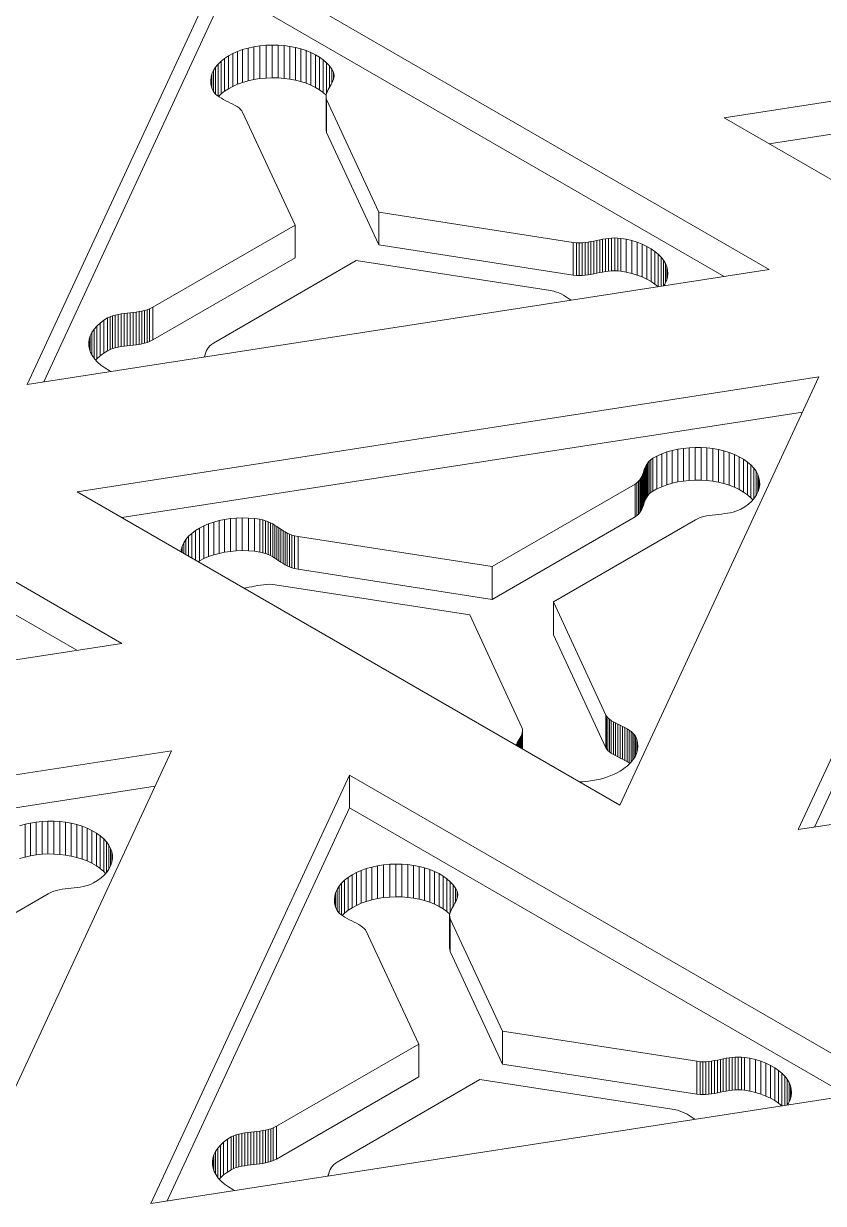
# Model space of a CAD drawing. Header units: inches. Extents: x 2.5 to 18.9, y 2.6 to 12.3.
# Drawn here: x 11.999 to 13.245, y 4.581 to 6.418 of the extents above; entities that cross this region are included whole.
import ezdxf

# ---------------------------------------------------------------- set-up
doc = ezdxf.new("R2010")
doc.units = ezdxf.units.IN
doc.header["$MEASUREMENT"] = 0

# ---------------------------------------------------------------- blocks, each defined once
blk = doc.blocks.new('A$C39963D99')
at = {"color": 0, "linetype": 'Continuous', "lineweight": 0, "extrusion": (3.33067e-16, 0.816497, 0.57735)}
for p, q in [((15.1403, -4.745), (15.4497, -4.0781)), ((15.4497, -4.0781), (16.2954, -4.5663)), ((15.4497, -4.1291), (15.1658, -4.741)), ((16.2257, -4.5771), (15.4497, -4.1291)), ((16.2258, -4.3302), (17.3809, -4.1515)), ((17.3554, -4.2064), (16.2955, -4.3704)), ((15.4676, -4.2267), (15.4755, -4.2238)), ((15.4755, -4.2238), (15.4841, -4.2214)), ((15.4755, -4.2749), (15.4755, -4.2238)), ((15.4841, -4.2214), (15.4931, -4.2194)), ((15.4841, -4.2724), (15.4841, -4.2214)), ((15.4931, -4.2194), (15.5026, -4.2179)), ((15.4931, -4.2705), (15.4931, -4.2194)), ((15.5026, -4.2179), (15.5122, -4.217)), ((15.5026, -4.269), (15.5026, -4.2179)), ((15.5122, -4.217), (15.5217, -4.2167)), ((15.5122, -4.2681), (15.5122, -4.217)), ((15.5217, -4.2677), (15.5217, -4.2167)), ((15.5217, -4.2167), (15.5311, -4.2169)), ((15.5311, -4.2679), (15.5311, -4.2169)), ((15.5311, -4.2169), (15.5403, -4.2176)), ((15.5403, -4.2686), (15.5403, -4.2176)), ((15.5403, -4.2176), (15.5493, -4.2188)), ((15.5493, -4.2698), (15.5493, -4.2188)), ((15.5493, -4.2188), (15.5581, -4.2205)), ((15.5581, -4.2715), (15.5581, -4.2205)), ((15.5581, -4.2205), (15.5664, -4.2226)), ((15.5664, -4.2737), (15.5664, -4.2226)), ((15.5664, -4.2226), (15.5744, -4.2252)), ((15.4373, -4.2465), (15.442, -4.2419)), ((15.442, -4.2419), (15.4474, -4.2376)), ((15.442, -4.2929), (15.442, -4.2419)), ((15.4474, -4.2376), (15.4534, -4.2336)), ((15.4474, -4.2887), (15.4474, -4.2376)), ((15.4534, -4.2336), (15.4602, -4.23)), ((15.4534, -4.2847), (15.4534, -4.2336)), ((15.4602, -4.23), (15.4676, -4.2267)), ((15.4602, -4.281), (15.4602, -4.23)), ((15.4676, -4.2777), (15.4676, -4.2267)), ((15.5744, -4.2763), (15.5744, -4.2252)), ((15.5744, -4.2252), (15.582, -4.2283)), ((15.582, -4.2793), (15.582, -4.2283)), ((15.582, -4.2283), (15.589, -4.2317)), ((15.589, -4.2827), (15.589, -4.2317)), ((15.589, -4.2317), (15.5954, -4.2355)), ((15.5954, -4.2865), (15.5954, -4.2355)), ((15.5954, -4.2355), (15.6013, -4.2397)), ((15.6013, -4.2907), (15.6013, -4.2397)), ((15.6013, -4.2397), (15.6064, -4.2442)), ((15.4265, -4.2667), (15.4279, -4.2614)), ((15.4279, -4.2614), (15.4302, -4.2562)), ((15.4279, -4.2839), (15.4279, -4.2614)), ((15.4302, -4.2562), (15.4334, -4.2512)), ((15.4302, -4.2889), (15.4302, -4.2562)), ((15.4334, -4.2512), (15.4373, -4.2465)), ((15.4334, -4.2928), (15.4334, -4.2512)), ((15.4373, -4.2961), (15.4373, -4.2465)), ((15.6064, -4.2915), (15.6064, -4.2442)), ((15.6064, -4.2442), (15.6109, -4.249)), ((15.6109, -4.2824), (15.6109, -4.249)), ((15.6109, -4.249), (15.6145, -4.2542)), ((15.6145, -4.276), (15.6145, -4.2542)), ((15.6145, -4.2542), (15.617, -4.2589)), ((15.617, -4.2704), (15.617, -4.2589)), ((15.617, -4.2589), (15.6178, -4.2617)), ((15.4259, -4.2721), (15.4265, -4.2667)), ((15.4263, -4.2776), (15.4259, -4.2721)), ((15.4276, -4.2831), (15.4263, -4.2776)), ((15.4265, -4.2784), (15.4265, -4.2667)), ((15.4676, -4.2777), (15.4602, -4.281)), ((15.4755, -4.2749), (15.4676, -4.2777)), ((15.4841, -4.2724), (15.4755, -4.2749)), ((15.4931, -4.2705), (15.4841, -4.2724)), ((15.5026, -4.269), (15.4931, -4.2705)), ((15.5122, -4.2681), (15.5026, -4.269)), ((15.5217, -4.2677), (15.5122, -4.2681)), ((15.5311, -4.2679), (15.5217, -4.2677)), ((15.5403, -4.2686), (15.5311, -4.2679)), ((15.5493, -4.2698), (15.5403, -4.2686)), ((15.5581, -4.2715), (15.5493, -4.2698)), ((15.5664, -4.2737), (15.5581, -4.2715)), ((15.5744, -4.2763), (15.5664, -4.2737)), ((15.582, -4.2793), (15.5744, -4.2763)), ((15.589, -4.2827), (15.582, -4.2793)), ((15.6135, -4.2779), (15.612, -4.2805)), ((15.6149, -4.2752), (15.6135, -4.2779)), ((15.6161, -4.2726), (15.6149, -4.2752)), ((15.6171, -4.2699), (15.6161, -4.2726)), ((15.6178, -4.2672), (15.6171, -4.2699)), ((15.6178, -4.2672), (15.6178, -4.2617)), ((15.6178, -4.2617), (15.618, -4.2645)), ((15.618, -4.2645), (15.6178, -4.2672)), ((15.4296, -4.2879), (15.4276, -4.2831)), ((15.4313, -4.2906), (15.4296, -4.2879)), ((15.4336, -4.2931), (15.4313, -4.2906)), ((15.4362, -4.2953), (15.4336, -4.2931)), ((15.4392, -4.2975), (15.4362, -4.2953)), ((15.442, -4.2929), (15.4381, -4.2967)), ((15.4425, -4.2995), (15.4392, -4.2975)), ((15.4474, -4.2887), (15.442, -4.2929)), ((15.4534, -4.2847), (15.4474, -4.2887)), ((15.4602, -4.281), (15.4534, -4.2847)), ((15.5954, -4.2865), (15.589, -4.2827)), ((15.6013, -4.2907), (15.5954, -4.2865)), ((15.6057, -4.2946), (15.6013, -4.2907)), ((15.6059, -4.2936), (15.6055, -4.2962)), ((15.6055, -4.3472), (15.6055, -4.2962)), ((15.6055, -4.2962), (15.6056, -4.2988)), ((15.6066, -4.291), (15.6059, -4.2936)), ((15.6077, -4.2884), (15.6066, -4.291)), ((15.609, -4.2858), (15.6077, -4.2884)), ((15.6104, -4.2831), (15.609, -4.2858)), ((15.612, -4.2805), (15.6104, -4.2831)), ((15.446, -4.3014), (15.4425, -4.2995)), ((15.4496, -4.3033), (15.446, -4.3014)), ((15.4533, -4.3051), (15.4496, -4.3033)), ((15.4569, -4.307), (15.4533, -4.3051)), ((15.4605, -4.3088), (15.4569, -4.307)), ((15.4639, -4.3107), (15.4605, -4.3088)), ((15.4671, -4.3126), (15.4639, -4.3107)), ((15.47, -4.3147), (15.4671, -4.3126)), ((15.4724, -4.3169), (15.47, -4.3147)), ((15.6056, -4.3499), (15.6056, -4.2988)), ((15.6056, -4.2988), (15.6063, -4.3017)), ((15.6063, -4.3527), (15.6063, -4.3017)), ((15.6063, -4.3017), (15.6877, -4.477)), ((15.4745, -4.3192), (15.4724, -4.3169)), ((15.4755, -4.321), (15.4745, -4.3192)), ((15.5572, -4.4971), (15.4755, -4.321)), ((17.0714, -4.8184), (16.2258, -4.3302)), ((15.6056, -4.3499), (15.6055, -4.3472)), ((15.6063, -4.3527), (15.6056, -4.3499)), ((15.6877, -4.528), (15.6063, -4.3527)), ((15.6877, -4.528), (15.6877, -4.477)), ((15.6877, -4.477), (15.9904, -4.5239)), ((15.3359, -4.6249), (15.5572, -4.4971)), ((15.5572, -4.5481), (15.5572, -4.4971)), ((16.0363, -4.5191), (16.0409, -4.5184)), ((16.0409, -4.5184), (16.0456, -4.5177)), ((16.0409, -4.5694), (16.0409, -4.5184)), ((16.0456, -4.5177), (16.0503, -4.5173)), ((16.0456, -4.5688), (16.0456, -4.5177)), ((16.0503, -4.5173), (16.0551, -4.5171)), ((16.0503, -4.5683), (16.0503, -4.5173)), ((16.0551, -4.5681), (16.0551, -4.5171)), ((16.0551, -4.5171), (16.0599, -4.5172)), ((16.0599, -4.5683), (16.0599, -4.5172)), ((16.0599, -4.5172), (16.0647, -4.5177)), ((16.0647, -4.5687), (16.0647, -4.5177)), ((16.0647, -4.5177), (16.0729, -4.5191)), ((15.9904, -4.5749), (15.6877, -4.528)), ((15.9904, -4.5749), (15.9904, -4.5239)), ((15.9904, -4.5239), (15.9954, -4.5244)), ((15.9954, -4.5755), (15.9954, -4.5244)), ((15.9954, -4.5244), (15.9999, -4.5246)), ((15.9999, -4.5246), (16.0045, -4.5244)), ((15.9999, -4.5756), (15.9999, -4.5246)), ((16.0045, -4.5244), (16.009, -4.524)), ((16.0045, -4.5755), (16.0045, -4.5244)), ((16.009, -4.524), (16.0135, -4.5234)), ((16.009, -4.5751), (16.009, -4.524)), ((16.0135, -4.5234), (16.018, -4.5227)), ((16.0135, -4.5745), (16.0135, -4.5234)), ((16.018, -4.5227), (16.0226, -4.5218)), ((16.018, -4.5737), (16.018, -4.5227)), ((16.0226, -4.5218), (16.0271, -4.5209)), ((16.0226, -4.5729), (16.0226, -4.5218)), ((16.0271, -4.5209), (16.0317, -4.52)), ((16.0271, -4.5719), (16.0271, -4.5209)), ((16.0317, -4.52), (16.0363, -4.5191)), ((16.0317, -4.571), (16.0317, -4.52)), ((16.0363, -4.5702), (16.0363, -4.5191)), ((16.0729, -4.5702), (16.0729, -4.5191)), ((16.0729, -4.5191), (16.0819, -4.5212)), ((16.0819, -4.5723), (16.0819, -4.5212)), ((16.0819, -4.5212), (16.0903, -4.5238)), ((16.0903, -4.5748), (16.0903, -4.5238)), ((16.0903, -4.5238), (16.0981, -4.5268)), ((16.0981, -4.5778), (16.0981, -4.5268)), ((16.0981, -4.5268), (16.1053, -4.5301)), ((16.1053, -4.5812), (16.1053, -4.5301)), ((16.1053, -4.5301), (16.1119, -4.5339)), ((16.1119, -4.5849), (16.1119, -4.5339)), ((16.1119, -4.5339), (16.1178, -4.5379)), ((15.5572, -4.5481), (15.3359, -4.6759)), ((15.6526, -4.5523), (15.4302, -4.6807)), ((15.955, -4.5991), (15.6526, -4.5523)), ((16.1178, -4.589), (16.1178, -4.5379)), ((16.1178, -4.5379), (16.123, -4.5423)), ((16.123, -4.5929), (16.123, -4.5423)), ((16.123, -4.5423), (16.1275, -4.5469)), ((16.1275, -4.5923), (16.1275, -4.5469)), ((16.1275, -4.5469), (16.1313, -4.5517)), ((16.1313, -4.5917), (16.1313, -4.5517)), ((16.1313, -4.5517), (16.1342, -4.5568)), ((16.2954, -4.5663), (15.1403, -4.745)), ((16.018, -4.5737), (16.0135, -4.5745)), ((16.0226, -4.5729), (16.018, -4.5737)), ((16.0271, -4.5719), (16.0226, -4.5729)), ((16.0317, -4.571), (16.0271, -4.5719)), ((16.0363, -4.5702), (16.0317, -4.571)), ((16.0409, -4.5694), (16.0363, -4.5702)), ((16.0456, -4.5688), (16.0409, -4.5694)), ((16.0503, -4.5683), (16.0456, -4.5688)), ((16.0551, -4.5681), (16.0503, -4.5683)), ((16.0599, -4.5683), (16.0551, -4.5681)), ((16.0647, -4.5687), (16.0599, -4.5683)), ((16.0729, -4.5702), (16.0647, -4.5687)), ((16.0819, -4.5723), (16.0729, -4.5702)), ((16.0903, -4.5748), (16.0819, -4.5723)), ((16.1342, -4.5869), (16.1342, -4.5568)), ((16.1342, -4.5568), (16.1363, -4.5619)), ((16.1363, -4.5816), (16.1363, -4.5619)), ((16.1363, -4.5619), (16.1375, -4.5673)), ((16.1378, -4.5727), (16.1372, -4.5782)), ((16.1375, -4.5757), (16.1375, -4.5673)), ((16.1375, -4.5673), (16.1378, -4.5727)), ((15.9954, -4.5755), (15.9904, -4.5749)), ((15.9999, -4.5756), (15.9954, -4.5755)), ((16.0045, -4.5755), (15.9999, -4.5756)), ((16.009, -4.5751), (16.0045, -4.5755)), ((16.0135, -4.5745), (16.009, -4.5751)), ((16.0981, -4.5778), (16.0903, -4.5748)), ((16.1053, -4.5812), (16.0981, -4.5778)), ((16.1119, -4.5849), (16.1053, -4.5812)), ((16.1178, -4.589), (16.1119, -4.5849)), ((16.1227, -4.593), (16.1178, -4.589)), ((16.1331, -4.5892), (16.1315, -4.5916)), ((16.1357, -4.5837), (16.1331, -4.5892)), ((16.1372, -4.5782), (16.1357, -4.5837)), ((15.9604, -4.6001), (15.955, -4.5991)), ((15.9645, -4.6013), (15.9604, -4.6001)), ((15.9682, -4.6027), (15.9645, -4.6013)), ((15.9718, -4.6043), (15.9682, -4.6027)), ((15.9752, -4.6062), (15.9718, -4.6043)), ((15.9784, -4.6081), (15.9752, -4.6062)), ((15.9816, -4.6102), (15.9784, -4.6081)), ((15.9848, -4.6123), (15.9816, -4.6102)), ((15.323, -4.63), (15.327, -4.6289)), ((15.327, -4.6289), (15.3308, -4.6274)), ((15.327, -4.6799), (15.327, -4.6289)), ((15.3308, -4.6274), (15.3359, -4.6249)), ((15.3308, -4.6785), (15.3308, -4.6274)), ((15.3359, -4.6759), (15.3359, -4.6249)), ((15.9873, -4.6139), (15.9848, -4.6123)), ((15.2535, -4.6496), (15.2594, -4.6452)), ((15.2594, -4.6452), (15.2653, -4.6416)), ((15.2594, -4.6962), (15.2594, -4.6452)), ((15.2653, -4.6416), (15.2691, -4.6398)), ((15.2653, -4.6926), (15.2653, -4.6416)), ((15.2691, -4.6398), (15.2731, -4.6383)), ((15.2691, -4.6908), (15.2691, -4.6398)), ((15.2731, -4.6383), (15.2773, -4.6371)), ((15.2731, -4.6894), (15.2731, -4.6383)), ((15.2773, -4.6371), (15.2817, -4.6361)), ((15.2773, -4.6881), (15.2773, -4.6371)), ((15.2817, -4.6361), (15.2863, -4.6353)), ((15.2817, -4.6872), (15.2817, -4.6361)), ((15.2863, -4.6353), (15.291, -4.6346)), ((15.2863, -4.6863), (15.2863, -4.6353)), ((15.291, -4.6346), (15.2957, -4.6341)), ((15.291, -4.6857), (15.291, -4.6346)), ((15.2957, -4.6341), (15.3004, -4.6335)), ((15.2957, -4.6851), (15.2957, -4.6341)), ((15.3004, -4.6335), (15.3051, -4.633)), ((15.3004, -4.6845), (15.3004, -4.6335)), ((15.3051, -4.633), (15.3098, -4.6324)), ((15.3051, -4.684), (15.3051, -4.633)), ((15.3098, -4.6324), (15.3143, -4.6318)), ((15.3098, -4.6834), (15.3098, -4.6324)), ((15.3143, -4.6318), (15.3187, -4.631)), ((15.3143, -4.6828), (15.3143, -4.6318)), ((15.3187, -4.631), (15.323, -4.63)), ((15.3187, -4.682), (15.3187, -4.631)), ((15.323, -4.6811), (15.323, -4.63)), ((14.4416, -4.6601), (15.2873, -5.1483)), ((15.2384, -4.6692), (15.2409, -4.6641)), ((15.2409, -4.6641), (15.2442, -4.6591)), ((15.2409, -4.6992), (15.2409, -4.6641)), ((15.2442, -4.6591), (15.2484, -4.6542)), ((15.2442, -4.7042), (15.2442, -4.6591)), ((15.2484, -4.6542), (15.2535, -4.6496)), ((15.2484, -4.7053), (15.2484, -4.6542)), ((15.2535, -4.7006), (15.2535, -4.6496)), ((15.236, -4.6797), (15.2368, -4.6745)), ((15.2361, -4.685), (15.236, -4.6797)), ((15.2368, -4.6745), (15.2384, -4.6692)), ((15.2368, -4.6886), (15.2368, -4.6745)), ((15.2384, -4.694), (15.2384, -4.6692)), ((15.3051, -4.684), (15.3004, -4.6845)), ((15.3098, -4.6834), (15.3051, -4.684)), ((15.3143, -4.6828), (15.3098, -4.6834)), ((15.3187, -4.682), (15.3143, -4.6828)), ((15.323, -4.6811), (15.3187, -4.682)), ((15.327, -4.6799), (15.323, -4.6811)), ((15.3308, -4.6785), (15.327, -4.6799)), ((15.3359, -4.6759), (15.3308, -4.6785)), ((15.427, -4.6828), (15.4246, -4.685)), ((15.4302, -4.6807), (15.427, -4.6828)), ((15.2371, -4.6903), (15.2361, -4.685)), ((15.2389, -4.6955), (15.2371, -4.6903)), ((15.2416, -4.7006), (15.2389, -4.6955)), ((15.2452, -4.7056), (15.2416, -4.7006)), ((15.2535, -4.7006), (15.2484, -4.7053)), ((15.2594, -4.6962), (15.2535, -4.7006)), ((15.2653, -4.6926), (15.2594, -4.6962)), ((15.2691, -4.6908), (15.2653, -4.6926)), ((15.2731, -4.6894), (15.2691, -4.6908)), ((15.2773, -4.6881), (15.2731, -4.6894)), ((15.2817, -4.6872), (15.2773, -4.6881)), ((15.2863, -4.6863), (15.2817, -4.6872)), ((15.291, -4.6857), (15.2863, -4.6863)), ((15.2957, -4.6851), (15.291, -4.6857)), ((15.3004, -4.6845), (15.2957, -4.6851)), ((15.4166, -4.7005), (15.416, -4.7023)), ((15.4175, -4.6978), (15.4166, -4.7005)), ((15.4185, -4.6951), (15.4175, -4.6978)), ((15.4196, -4.6924), (15.4185, -4.6951)), ((15.421, -4.6899), (15.4196, -4.6924)), ((15.4226, -4.6874), (15.421, -4.6899)), ((15.4246, -4.685), (15.4226, -4.6874)), ((15.2176, -5.1591), (14.4416, -4.7111)), ((15.2496, -4.7104), (15.2452, -4.7056)), ((15.2484, -4.7053), (15.2467, -4.7073)), ((15.2548, -4.715), (15.2496, -4.7104)), ((15.261, -4.7193), (15.2548, -4.715)), ((15.2679, -4.7233), (15.261, -4.7193)), ((15.2177, -4.9122), (16.3728, -4.7335)), ((15.271, -4.7248), (15.2679, -4.7233)), ((16.3728, -4.7335), (16.0633, -5.4004)), ((16.3409, -5.4381), (16.6503, -4.7712)), ((16.3473, -4.7885), (15.2874, -4.9524)), ((16.6503, -4.8223), (16.3664, -5.4342)), ((16.1363, -4.8503), (16.1447, -4.8479)), ((16.1447, -4.8479), (16.1534, -4.846)), ((16.1447, -4.8989), (16.1447, -4.8479)), ((16.1534, -4.846), (16.1623, -4.8446)), ((16.1534, -4.897), (16.1534, -4.846)), ((16.1623, -4.8446), (16.1713, -4.8436)), ((16.1623, -4.8956), (16.1623, -4.8446)), ((16.1713, -4.8436), (16.1805, -4.8432)), ((16.1713, -4.8947), (16.1713, -4.8436)), ((16.1805, -4.8942), (16.1805, -4.8432)), ((16.1805, -4.8432), (16.1896, -4.8433)), ((16.1896, -4.8943), (16.1896, -4.8433)), ((16.1896, -4.8433), (16.1988, -4.8438)), ((16.1988, -4.8948), (16.1988, -4.8438)), ((16.1988, -4.8438), (16.2078, -4.8449)), ((16.2078, -4.8959), (16.2078, -4.8449)), ((16.2078, -4.8449), (16.2166, -4.8464)), ((16.2166, -4.8974), (16.2166, -4.8464)), ((16.2166, -4.8464), (16.2252, -4.8485)), ((16.2252, -4.8995), (16.2252, -4.8485)), ((16.2252, -4.8485), (16.2335, -4.851)), ((16.1049, -4.8696), (16.1066, -4.8671)), ((16.1066, -4.8671), (16.1087, -4.8646)), ((16.1066, -4.9181), (16.1066, -4.8671)), ((16.1087, -4.8646), (16.1113, -4.8623)), ((16.1087, -4.9156), (16.1087, -4.8646)), ((16.1113, -4.8623), (16.1144, -4.8601)), ((16.1113, -4.9133), (16.1113, -4.8623)), ((16.1144, -4.8601), (16.1207, -4.8567)), ((16.1144, -4.9111), (16.1144, -4.8601)), ((16.1207, -4.8567), (16.1283, -4.8533)), ((16.1207, -4.9077), (16.1207, -4.8567)), ((16.1283, -4.8533), (16.1363, -4.8503)), ((16.1283, -4.9043), (16.1283, -4.8533)), ((16.1363, -4.9014), (16.1363, -4.8503)), ((16.2335, -4.902), (16.2335, -4.851)), ((16.2335, -4.851), (16.2415, -4.8541)), ((16.2415, -4.9051), (16.2415, -4.8541)), ((16.2415, -4.8541), (16.249, -4.8576)), ((16.249, -4.9086), (16.249, -4.8576)), ((16.249, -4.8576), (16.2559, -4.8616)), ((16.2559, -4.9126), (16.2559, -4.8616)), ((16.2559, -4.8616), (16.262, -4.8659)), ((16.262, -4.917), (16.262, -4.8659)), ((16.262, -4.8659), (16.2673, -4.8705)), ((16.0973, -4.8885), (16.0984, -4.8858)), ((16.0984, -4.8858), (16.0994, -4.8831)), ((16.0984, -4.9369), (16.0984, -4.8858)), ((16.0994, -4.8831), (16.1003, -4.8804)), ((16.0994, -4.9342), (16.0994, -4.8831)), ((16.1003, -4.8804), (16.1012, -4.8777)), ((16.1003, -4.9314), (16.1003, -4.8804)), ((16.1012, -4.8777), (16.1023, -4.875)), ((16.1012, -4.9287), (16.1012, -4.8777)), ((16.1023, -4.875), (16.1034, -4.8723)), ((16.1023, -4.926), (16.1023, -4.875)), ((16.1034, -4.8723), (16.1049, -4.8696)), ((16.1034, -4.9233), (16.1034, -4.8723)), ((16.1049, -4.9207), (16.1049, -4.8696)), ((16.2673, -4.9215), (16.2673, -4.8705)), ((16.2673, -4.8705), (16.2717, -4.8753)), ((16.2717, -4.9229), (16.2717, -4.8753)), ((16.2717, -4.8753), (16.2753, -4.8803)), ((16.2753, -4.9179), (16.2753, -4.8803)), ((16.2753, -4.8803), (16.278, -4.8854)), ((16.278, -4.9128), (16.278, -4.8854)), ((16.278, -4.8854), (16.2798, -4.8906)), ((15.8643, -5.0286), (16.0867, -4.9002)), ((16.0867, -4.9002), (16.0898, -4.8981)), ((16.0867, -4.9513), (16.0867, -4.9002)), ((16.0898, -4.8981), (16.0923, -4.8959)), ((16.0898, -4.9491), (16.0898, -4.8981)), ((16.0923, -4.8959), (16.0943, -4.8935)), ((16.0923, -4.9469), (16.0923, -4.8959)), ((16.0943, -4.8935), (16.0959, -4.891)), ((16.0943, -4.9445), (16.0943, -4.8935)), ((16.0959, -4.891), (16.0973, -4.8885)), ((16.0959, -4.9421), (16.0959, -4.891)), ((16.0973, -4.9395), (16.0973, -4.8885)), ((16.1283, -4.9043), (16.1207, -4.9077)), ((16.1363, -4.9014), (16.1283, -4.9043)), ((16.1447, -4.8989), (16.1363, -4.9014)), ((16.1534, -4.897), (16.1447, -4.8989)), ((16.1623, -4.8956), (16.1534, -4.897)), ((16.1713, -4.8947), (16.1623, -4.8956)), ((16.1805, -4.8942), (16.1713, -4.8947)), ((16.1896, -4.8943), (16.1805, -4.8942)), ((16.1988, -4.8948), (16.1896, -4.8943)), ((16.2078, -4.8959), (16.1988, -4.8948)), ((16.2166, -4.8974), (16.2078, -4.8959)), ((16.2252, -4.8995), (16.2166, -4.8974)), ((16.2335, -4.902), (16.2252, -4.8995)), ((16.2415, -4.9051), (16.2335, -4.902)), ((16.2798, -4.9075), (16.2798, -4.8906)), ((16.2798, -4.8906), (16.2808, -4.8959)), ((16.2809, -4.9012), (16.2801, -4.9064)), ((16.2808, -4.9019), (16.2808, -4.8959)), ((16.2808, -4.8959), (16.2809, -4.9012)), ((16.0633, -5.4004), (15.2177, -4.9122)), ((16.1049, -4.9207), (16.1034, -4.9233)), ((16.1066, -4.9181), (16.1049, -4.9207)), ((16.1087, -4.9156), (16.1066, -4.9181)), ((16.1113, -4.9133), (16.1087, -4.9156)), ((16.1144, -4.9111), (16.1113, -4.9133)), ((16.1207, -4.9077), (16.1144, -4.9111)), ((16.249, -4.9086), (16.2415, -4.9051)), ((16.2559, -4.9126), (16.249, -4.9086)), ((16.262, -4.917), (16.2559, -4.9126)), ((16.2673, -4.9215), (16.262, -4.917)), ((16.2702, -4.9247), (16.2673, -4.9215)), ((16.2727, -4.9218), (16.2685, -4.9267)), ((16.276, -4.9168), (16.2727, -4.9218)), ((16.2785, -4.9117), (16.276, -4.9168)), ((16.2801, -4.9064), (16.2785, -4.9117)), ((16.0973, -4.9395), (16.0959, -4.9421)), ((16.0984, -4.9369), (16.0973, -4.9395)), ((16.0994, -4.9342), (16.0984, -4.9369)), ((16.1003, -4.9314), (16.0994, -4.9342)), ((16.1012, -4.9287), (16.1003, -4.9314)), ((16.1023, -4.926), (16.1012, -4.9287)), ((16.1034, -4.9233), (16.1023, -4.926)), ((16.2478, -4.9411), (16.2438, -4.9426)), ((16.2516, -4.9393), (16.2478, -4.9411)), ((16.2575, -4.9357), (16.2516, -4.9393)), ((16.2634, -4.9313), (16.2575, -4.9357)), ((16.2685, -4.9267), (16.2634, -4.9313)), ((15.4227, -4.9622), (15.4306, -4.9595)), ((15.4306, -4.9595), (15.4389, -4.9572)), ((15.4306, -5.0105), (15.4306, -4.9595)), ((15.4389, -4.9572), (15.4475, -4.9554)), ((15.4389, -5.0082), (15.4389, -4.9572)), ((15.4475, -4.9554), (15.4565, -4.9541)), ((15.4475, -5.0064), (15.4475, -4.9554)), ((15.4565, -4.9541), (15.4656, -4.9532)), ((15.4565, -5.0051), (15.4565, -4.9541)), ((15.4656, -4.9532), (15.475, -4.9529)), ((15.4656, -5.0043), (15.4656, -4.9532)), ((15.475, -5.0039), (15.475, -4.9529)), ((15.475, -4.9529), (15.4845, -4.9531)), ((15.4845, -5.0042), (15.4845, -4.9531)), ((15.4845, -4.9531), (15.494, -4.9539)), ((15.494, -5.0049), (15.494, -4.9539)), ((15.494, -4.9539), (15.5024, -4.955)), ((15.5024, -5.0061), (15.5024, -4.955)), ((15.5024, -4.955), (15.507, -4.956)), ((15.507, -5.0071), (15.507, -4.956)), ((15.507, -4.956), (15.5112, -4.9573)), ((15.5112, -5.0083), (15.5112, -4.9573)), ((15.5112, -4.9573), (15.5152, -4.9588)), ((15.5152, -5.0099), (15.5152, -4.9588)), ((15.5152, -4.9588), (15.5189, -4.9606)), ((16.0867, -4.9513), (15.8643, -5.0797)), ((16.181, -4.956), (15.9596, -5.0838)), ((16.0898, -4.9491), (16.0867, -4.9513)), ((16.0923, -4.9469), (16.0898, -4.9491)), ((16.0943, -4.9445), (16.0923, -4.9469)), ((16.0959, -4.9421), (16.0943, -4.9445)), ((16.1861, -4.9535), (16.181, -4.956)), ((16.1899, -4.952), (16.1861, -4.9535)), ((16.1939, -4.9509), (16.1899, -4.952)), ((16.1981, -4.9499), (16.1939, -4.9509)), ((16.2026, -4.9491), (16.1981, -4.9499)), ((16.2071, -4.9485), (16.2026, -4.9491)), ((16.2118, -4.9479), (16.2071, -4.9485)), ((16.2165, -4.9474), (16.2118, -4.9479)), ((16.2212, -4.9469), (16.2165, -4.9474)), ((16.2259, -4.9463), (16.2212, -4.9469)), ((16.2306, -4.9456), (16.2259, -4.9463)), ((16.2351, -4.9448), (16.2306, -4.9456)), ((16.2396, -4.9438), (16.2351, -4.9448)), ((16.2438, -4.9426), (16.2396, -4.9438)), ((15.3914, -4.9816), (15.3964, -4.977)), ((15.3964, -4.977), (15.4021, -4.9727)), ((15.3964, -5.0154), (15.3964, -4.977)), ((15.4021, -4.9727), (15.4084, -4.9688)), ((15.4021, -5.0186), (15.4021, -4.9727)), ((15.4084, -4.9688), (15.4153, -4.9653)), ((15.4084, -5.0198), (15.4084, -4.9688)), ((15.4153, -4.9653), (15.4227, -4.9622)), ((15.4153, -5.0163), (15.4153, -4.9653)), ((15.4227, -5.0132), (15.4227, -4.9622)), ((15.5189, -5.0116), (15.5189, -4.9606)), ((15.5189, -4.9606), (15.5224, -4.9624)), ((15.5224, -5.0135), (15.5224, -4.9624)), ((15.5224, -4.9624), (15.5257, -4.9645)), ((15.5257, -5.0155), (15.5257, -4.9645)), ((15.5257, -4.9645), (15.5289, -4.9665)), ((15.5289, -5.0176), (15.5289, -4.9665)), ((15.5289, -4.9665), (15.5321, -4.9686)), ((15.5321, -5.0197), (15.5321, -4.9686)), ((15.5321, -4.9686), (15.5353, -4.9707)), ((15.5353, -5.0218), (15.5353, -4.9707)), ((15.5353, -4.9707), (15.5385, -4.9728)), ((15.5385, -5.0238), (15.5385, -4.9728)), ((15.5385, -4.9728), (15.5417, -4.9748)), ((15.5417, -5.0258), (15.5417, -4.9748)), ((15.5417, -4.9748), (15.5451, -4.9766)), ((15.5451, -5.0276), (15.5451, -4.9766)), ((15.5451, -4.9766), (15.5487, -4.9782)), ((15.3812, -4.9972), (15.3838, -4.9917)), ((15.3838, -4.9917), (15.3872, -4.9865)), ((15.3838, -5.0081), (15.3838, -4.9917)), ((15.3872, -4.9865), (15.3914, -4.9816)), ((15.3872, -5.01), (15.3872, -4.9865)), ((15.3914, -5.0125), (15.3914, -4.9816)), ((15.5487, -5.0292), (15.5487, -4.9782)), ((15.5487, -4.9782), (15.5524, -4.9796)), ((15.5524, -5.0307), (15.5524, -4.9796)), ((15.5524, -4.9796), (15.5565, -4.9808)), ((15.5565, -5.0318), (15.5565, -4.9808)), ((15.5565, -4.9808), (15.5619, -4.9819)), ((15.5619, -5.0329), (15.5619, -4.9819)), ((15.5619, -4.9819), (15.8643, -5.0286)), ((15.3793, -5.0055), (15.3797, -5.0027)), ((15.3797, -5.0027), (15.3812, -4.9972)), ((15.3797, -5.0057), (15.3797, -5.0027)), ((15.3812, -5.0066), (15.3812, -4.9972)), ((15.4227, -5.0132), (15.4153, -5.0163)), ((15.4306, -5.0105), (15.4227, -5.0132)), ((15.4389, -5.0082), (15.4306, -5.0105)), ((15.4475, -5.0064), (15.4389, -5.0082)), ((15.4565, -5.0051), (15.4475, -5.0064)), ((15.4656, -5.0043), (15.4565, -5.0051)), ((15.475, -5.0039), (15.4656, -5.0043)), ((15.4845, -5.0042), (15.475, -5.0039)), ((15.494, -5.0049), (15.4845, -5.0042)), ((15.5024, -5.0061), (15.494, -5.0049)), ((15.507, -5.0071), (15.5024, -5.0061)), ((15.5112, -5.0083), (15.507, -5.0071)), ((15.5152, -5.0099), (15.5112, -5.0083)), ((15.5189, -5.0116), (15.5152, -5.0099)), ((15.5224, -5.0135), (15.5189, -5.0116)), ((15.5257, -5.0155), (15.5224, -5.0135)), ((15.4084, -5.0198), (15.4064, -5.0211)), ((15.4153, -5.0163), (15.4084, -5.0198)), ((15.5289, -5.0176), (15.5257, -5.0155)), ((15.5321, -5.0197), (15.5289, -5.0176)), ((15.5353, -5.0218), (15.5321, -5.0197)), ((15.5385, -5.0238), (15.5353, -5.0218)), ((15.5417, -5.0258), (15.5385, -5.0238)), ((15.5451, -5.0276), (15.5417, -5.0258)), ((15.5487, -5.0292), (15.5451, -5.0276)), ((15.5524, -5.0307), (15.5487, -5.0292)), ((15.5565, -5.0318), (15.5524, -5.0307)), ((15.5619, -5.0329), (15.5565, -5.0318)), ((15.8643, -5.0797), (15.5619, -5.0329)), ((15.8643, -5.0797), (15.8643, -5.0286)), ((15.4806, -5.0618), (15.4776, -5.0623)), ((15.4852, -5.0609), (15.4806, -5.0618)), ((15.4898, -5.06), (15.4852, -5.0609)), ((15.4943, -5.0591), (15.4898, -5.06)), ((15.4989, -5.0582), (15.4943, -5.0591)), ((15.5034, -5.0575), (15.4989, -5.0582)), ((15.5079, -5.0569), (15.5034, -5.0575)), ((15.5124, -5.0565), (15.5079, -5.0569)), ((15.5169, -5.0563), (15.5124, -5.0565)), ((15.5215, -5.0565), (15.5169, -5.0563)), ((15.5265, -5.057), (15.5215, -5.0565)), ((15.8292, -5.1039), (15.5265, -5.057)), ((15.9596, -5.1348), (15.9596, -5.0838)), ((15.9596, -5.0838), (16.0414, -5.2599)), ((15.9106, -5.2792), (15.8292, -5.1039)), ((16.0414, -5.311), (15.9596, -5.1348)), ((15.2873, -5.1483), (14.1322, -5.327)), ((16.0414, -5.311), (16.0414, -5.2599)), ((16.0414, -5.2599), (16.0424, -5.2617)), ((16.0424, -5.3127), (16.0424, -5.2617)), ((16.0424, -5.2617), (16.0444, -5.264)), ((16.0444, -5.3151), (16.0444, -5.264)), ((16.0444, -5.264), (16.0469, -5.2662)), ((16.0469, -5.3172), (16.0469, -5.2662)), ((16.0469, -5.2662), (16.0498, -5.2683)), ((16.0498, -5.3193), (16.0498, -5.2683)), ((16.0498, -5.2683), (16.053, -5.2702)), ((16.053, -5.3213), (16.053, -5.2702)), ((16.053, -5.2702), (16.0564, -5.2721)), ((17.496, -5.2594), (16.3409, -5.4381)), ((15.9092, -5.2925), (15.9103, -5.2899)), ((15.9103, -5.2899), (15.911, -5.2873)), ((15.9103, -5.312), (15.9103, -5.2899)), ((15.9113, -5.2821), (15.9106, -5.2792)), ((15.911, -5.2873), (15.9114, -5.2847)), ((15.911, -5.3125), (15.911, -5.2873)), ((15.9114, -5.2847), (15.9113, -5.2821)), ((15.9114, -5.3127), (15.9114, -5.2847)), ((16.0564, -5.3231), (16.0564, -5.2721)), ((16.0564, -5.2721), (16.06, -5.274)), ((16.06, -5.325), (16.06, -5.274)), ((16.06, -5.274), (16.0636, -5.2758)), ((16.0636, -5.3268), (16.0636, -5.2758)), ((16.0636, -5.2758), (16.0673, -5.2776)), ((16.0673, -5.3286), (16.0673, -5.2776)), ((16.0673, -5.2776), (16.0709, -5.2795)), ((16.0709, -5.3305), (16.0709, -5.2795)), ((16.0709, -5.2795), (16.0744, -5.2814)), ((16.0744, -5.3324), (16.0744, -5.2814)), ((16.0744, -5.2814), (16.0777, -5.2834)), ((16.0777, -5.3345), (16.0777, -5.2834)), ((16.0777, -5.2834), (16.0807, -5.2856)), ((16.0807, -5.3331), (16.0807, -5.2856)), ((16.0807, -5.2856), (16.0833, -5.2879)), ((16.0833, -5.3299), (16.0833, -5.2879)), ((16.0833, -5.2879), (16.0856, -5.2903)), ((15.9014, -5.3069), (15.902, -5.3057)), ((15.902, -5.3057), (15.9034, -5.303)), ((15.902, -5.3073), (15.902, -5.3057)), ((15.9034, -5.303), (15.9049, -5.3004)), ((15.9034, -5.3081), (15.9034, -5.303)), ((15.9049, -5.3004), (15.9065, -5.2978)), ((15.9049, -5.3089), (15.9049, -5.3004)), ((15.9065, -5.2978), (15.9079, -5.2952)), ((15.9065, -5.3098), (15.9065, -5.2978)), ((15.9079, -5.2952), (15.9092, -5.2925)), ((15.9079, -5.3107), (15.9079, -5.2952)), ((15.9092, -5.3114), (15.9092, -5.2925)), ((16.0856, -5.3264), (16.0856, -5.2903)), ((16.0856, -5.2903), (16.0873, -5.293)), ((16.0873, -5.3233), (16.0873, -5.293)), ((16.0873, -5.293), (16.0893, -5.2978)), ((16.0893, -5.3184), (16.0893, -5.2978)), ((16.0893, -5.2978), (16.0906, -5.3033)), ((16.0906, -5.3124), (16.0906, -5.3033)), ((16.0906, -5.3033), (16.091, -5.3088)), ((14.2096, -5.4942), (15.3647, -5.3155)), ((15.3647, -5.3155), (15.0552, -5.9824)), ((16.0424, -5.3127), (16.0414, -5.311)), ((16.0444, -5.3151), (16.0424, -5.3127)), ((16.0469, -5.3172), (16.0444, -5.3151)), ((16.0498, -5.3193), (16.0469, -5.3172)), ((16.053, -5.3213), (16.0498, -5.3193)), ((16.0564, -5.3231), (16.053, -5.3213)), ((16.06, -5.325), (16.0564, -5.3231)), ((16.0636, -5.3268), (16.06, -5.325)), ((16.0673, -5.3286), (16.0636, -5.3268)), ((16.0867, -5.3247), (16.0835, -5.3297)), ((16.089, -5.3195), (16.0867, -5.3247)), ((16.0904, -5.3142), (16.089, -5.3195)), ((16.091, -5.3088), (16.0904, -5.3142)), ((16.0695, -5.3433), (16.0634, -5.3473)), ((16.0709, -5.3305), (16.0673, -5.3286)), ((16.0749, -5.339), (16.0695, -5.3433)), ((16.0744, -5.3324), (16.0709, -5.3305)), ((16.0777, -5.3345), (16.0744, -5.3324)), ((16.0796, -5.3344), (16.0749, -5.339)), ((16.0788, -5.3352), (16.0777, -5.3345)), ((16.0835, -5.3297), (16.0796, -5.3344)), ((15.3328, -6.0202), (15.6422, -5.3533)), ((15.6422, -5.4043), (15.6422, -5.3533)), ((15.6422, -5.3533), (16.4879, -5.8415)), ((16.0143, -5.363), (16.0047, -5.3639)), ((16.0238, -5.3615), (16.0143, -5.363)), ((16.0328, -5.3595), (16.0238, -5.3615)), ((16.0413, -5.3571), (16.0328, -5.3595)), ((16.0493, -5.3542), (16.0413, -5.3571)), ((16.0567, -5.3509), (16.0493, -5.3542)), ((16.0634, -5.3473), (16.0567, -5.3509)), ((15.3392, -5.3705), (14.2793, -5.5345)), ((16.0047, -5.3639), (16.0003, -5.364)), ((15.6422, -5.4043), (15.3583, -6.0162)), ((16.4182, -5.8523), (15.6422, -5.4043)), ((15.1283, -5.4323), (15.1367, -5.4299)), ((15.1367, -5.4299), (15.1453, -5.428)), ((15.1367, -5.4809), (15.1367, -5.4299)), ((15.1453, -5.428), (15.1542, -5.4266)), ((15.1453, -5.479), (15.1453, -5.428)), ((15.1542, -5.4266), (15.1633, -5.4256)), ((15.1542, -5.4776), (15.1542, -5.4266)), ((15.1633, -5.4256), (15.1724, -5.4252)), ((15.1633, -5.4767), (15.1633, -5.4256)), ((15.1724, -5.4762), (15.1724, -5.4252)), ((15.1724, -5.4252), (15.1816, -5.4252)), ((15.1816, -5.4763), (15.1816, -5.4252)), ((15.1816, -5.4252), (15.1907, -5.4258)), ((15.1907, -5.4768), (15.1907, -5.4258)), ((15.1907, -5.4258), (15.1997, -5.4269)), ((15.1997, -5.4779), (15.1997, -5.4269)), ((15.1997, -5.4269), (15.2086, -5.4284)), ((15.2086, -5.4794), (15.2086, -5.4284)), ((15.2086, -5.4284), (15.2172, -5.4305)), ((15.2172, -5.4815), (15.2172, -5.4305)), ((15.2172, -5.4305), (15.2255, -5.433)), ((15.2255, -5.484), (15.2255, -5.433)), ((15.2255, -5.433), (15.2334, -5.436)), ((15.2334, -5.4871), (15.2334, -5.436)), ((15.2334, -5.436), (15.2409, -5.4396)), ((15.2409, -5.4906), (15.2409, -5.4396)), ((15.2409, -5.4396), (15.2479, -5.4436)), ((15.2479, -5.4946), (15.2479, -5.4436)), ((15.2479, -5.4436), (15.254, -5.4479)), ((15.254, -5.499), (15.254, -5.4479)), ((15.254, -5.4479), (15.2593, -5.4525)), ((15.2593, -5.5035), (15.2593, -5.4525)), ((15.2593, -5.4525), (15.2637, -5.4573)), ((15.2637, -5.5049), (15.2637, -5.4573)), ((15.2637, -5.4573), (15.2672, -5.4623)), ((15.2672, -5.4999), (15.2672, -5.4623)), ((15.2672, -5.4623), (15.2699, -5.4674)), ((15.2699, -5.4948), (15.2699, -5.4674)), ((15.2699, -5.4674), (15.2717, -5.4726)), ((15.2717, -5.4895), (15.2717, -5.4726)), ((15.2717, -5.4726), (15.2727, -5.4779)), ((15.1367, -5.4809), (15.1283, -5.4834)), ((15.1453, -5.479), (15.1367, -5.4809)), ((15.1542, -5.4776), (15.1453, -5.479)), ((15.1633, -5.4767), (15.1542, -5.4776)), ((15.1724, -5.4762), (15.1633, -5.4767)), ((15.1816, -5.4763), (15.1724, -5.4762)), ((15.1907, -5.4768), (15.1816, -5.4763)), ((15.1997, -5.4779), (15.1907, -5.4768)), ((15.2086, -5.4794), (15.1997, -5.4779)), ((15.2172, -5.4815), (15.2086, -5.4794)), ((15.2255, -5.484), (15.2172, -5.4815)), ((15.2334, -5.4871), (15.2255, -5.484)), ((15.2409, -5.4906), (15.2334, -5.4871)), ((15.2479, -5.4946), (15.2409, -5.4906)), ((15.2721, -5.4884), (15.2704, -5.4937)), ((15.2728, -5.4832), (15.2721, -5.4884)), ((15.2727, -5.4839), (15.2727, -5.4779)), ((15.2727, -5.4779), (15.2728, -5.4832)), ((15.6952, -5.4931), (15.7047, -5.4922)), ((15.7047, -5.4922), (15.7143, -5.4919)), ((15.7047, -5.5432), (15.7047, -5.4922)), ((15.7143, -5.5429), (15.7143, -5.4919)), ((15.7143, -5.4919), (15.7236, -5.4921)), ((15.7236, -5.5431), (15.7236, -5.4921)), ((15.7236, -5.4921), (15.7329, -5.4928)), ((15.254, -5.499), (15.2479, -5.4946)), ((15.2593, -5.5035), (15.254, -5.499)), ((15.2604, -5.5087), (15.2554, -5.5133)), ((15.2621, -5.5067), (15.2593, -5.5035)), ((15.2646, -5.5038), (15.2604, -5.5087)), ((15.268, -5.4988), (15.2646, -5.5038)), ((15.2704, -5.4937), (15.268, -5.4988)), ((15.6399, -5.5128), (15.646, -5.5088)), ((15.646, -5.5088), (15.6527, -5.5052)), ((15.646, -5.5598), (15.646, -5.5088)), ((15.6527, -5.5052), (15.6601, -5.5019)), ((15.6527, -5.5562), (15.6527, -5.5052)), ((15.6601, -5.5019), (15.6681, -5.499)), ((15.6601, -5.5529), (15.6601, -5.5019)), ((15.6681, -5.499), (15.6766, -5.4966)), ((15.6681, -5.55), (15.6681, -5.499)), ((15.6766, -5.4966), (15.6857, -5.4946)), ((15.6766, -5.5476), (15.6766, -5.4966)), ((15.6857, -5.4946), (15.6952, -5.4931)), ((15.6857, -5.5456), (15.6857, -5.4946)), ((15.6952, -5.5441), (15.6952, -5.4931)), ((15.7329, -5.5438), (15.7329, -5.4928)), ((15.7329, -5.4928), (15.7419, -5.494)), ((15.7419, -5.545), (15.7419, -5.494)), ((15.7419, -5.494), (15.7506, -5.4957)), ((15.7506, -5.5467), (15.7506, -5.4957)), ((15.7506, -5.4957), (15.759, -5.4978)), ((15.759, -5.5488), (15.759, -5.4978)), ((15.759, -5.4978), (15.767, -5.5004)), ((15.767, -5.5514), (15.767, -5.5004)), ((15.767, -5.5004), (15.7745, -5.5034)), ((15.7745, -5.5544), (15.7745, -5.5034)), ((15.7745, -5.5034), (15.7815, -5.5068)), ((15.7815, -5.5579), (15.7815, -5.5068)), ((15.7815, -5.5068), (15.788, -5.5106)), ((15.788, -5.5617), (15.788, -5.5106)), ((15.788, -5.5106), (15.7938, -5.5148)), ((15.2132, -5.5289), (15.2084, -5.5294)), ((15.2179, -5.5283), (15.2132, -5.5289)), ((15.2225, -5.5276), (15.2179, -5.5283)), ((15.2271, -5.5268), (15.2225, -5.5276)), ((15.2315, -5.5258), (15.2271, -5.5268)), ((15.2358, -5.5246), (15.2315, -5.5258)), ((15.2398, -5.5231), (15.2358, -5.5246)), ((15.2436, -5.5213), (15.2398, -5.5231)), ((15.2495, -5.5177), (15.2436, -5.5213)), ((15.2554, -5.5133), (15.2495, -5.5177)), ((15.6228, -5.5314), (15.6259, -5.5264)), ((15.6259, -5.5264), (15.6298, -5.5216)), ((15.6259, -5.568), (15.6259, -5.5264)), ((15.6298, -5.5216), (15.6345, -5.5171)), ((15.6298, -5.5713), (15.6298, -5.5216)), ((15.6345, -5.5171), (15.6399, -5.5128)), ((15.6345, -5.5681), (15.6345, -5.5171)), ((15.6399, -5.5638), (15.6399, -5.5128)), ((15.7938, -5.5659), (15.7938, -5.5148)), ((15.7938, -5.5148), (15.799, -5.5193)), ((15.799, -5.5667), (15.799, -5.5193)), ((15.799, -5.5193), (15.8034, -5.5242)), ((15.8034, -5.5576), (15.8034, -5.5242)), ((15.8034, -5.5242), (15.807, -5.5293)), ((15.1729, -5.538), (14.9516, -5.6658)), ((15.178, -5.5355), (15.1729, -5.538)), ((15.1818, -5.534), (15.178, -5.5355)), ((15.1858, -5.5329), (15.1818, -5.534)), ((15.1901, -5.5319), (15.1858, -5.5329)), ((15.1945, -5.5311), (15.1901, -5.5319)), ((15.1991, -5.5305), (15.1945, -5.5311)), ((15.2037, -5.5299), (15.1991, -5.5305)), ((15.2084, -5.5294), (15.2037, -5.5299)), ((15.6185, -5.5473), (15.619, -5.5419)), ((15.6188, -5.5527), (15.6185, -5.5473)), ((15.619, -5.5419), (15.6205, -5.5366)), ((15.619, -5.5535), (15.619, -5.5419)), ((15.6205, -5.5366), (15.6228, -5.5314)), ((15.6205, -5.559), (15.6205, -5.5366)), ((15.6228, -5.5641), (15.6228, -5.5314)), ((15.6857, -5.5456), (15.6766, -5.5476)), ((15.6952, -5.5441), (15.6857, -5.5456)), ((15.7047, -5.5432), (15.6952, -5.5441)), ((15.7143, -5.5429), (15.7047, -5.5432)), ((15.7236, -5.5431), (15.7143, -5.5429)), ((15.7329, -5.5438), (15.7236, -5.5431)), ((15.7419, -5.545), (15.7329, -5.5438)), ((15.7506, -5.5467), (15.7419, -5.545)), ((15.759, -5.5488), (15.7506, -5.5467)), ((15.807, -5.5511), (15.807, -5.5293)), ((15.807, -5.5293), (15.8095, -5.5341)), ((15.8097, -5.5451), (15.8087, -5.5477)), ((15.8095, -5.5455), (15.8095, -5.5341)), ((15.8095, -5.5341), (15.8103, -5.5369)), ((15.8103, -5.5424), (15.8097, -5.5451)), ((15.8103, -5.5424), (15.8103, -5.5369)), ((15.8103, -5.5369), (15.8106, -5.5396)), ((15.8106, -5.5396), (15.8103, -5.5424)), ((15.6202, -5.5583), (15.6188, -5.5527)), ((15.6222, -5.5631), (15.6202, -5.5583)), ((15.6239, -5.5658), (15.6222, -5.5631)), ((15.6261, -5.5682), (15.6239, -5.5658)), ((15.6399, -5.5638), (15.6345, -5.5681)), ((15.646, -5.5598), (15.6399, -5.5638)), ((15.6527, -5.5562), (15.646, -5.5598)), ((15.6601, -5.5529), (15.6527, -5.5562)), ((15.6681, -5.55), (15.6601, -5.5529)), ((15.6766, -5.5476), (15.6681, -5.55)), ((15.767, -5.5514), (15.759, -5.5488)), ((15.7745, -5.5544), (15.767, -5.5514)), ((15.7815, -5.5579), (15.7745, -5.5544)), ((15.788, -5.5617), (15.7815, -5.5579)), ((15.7938, -5.5659), (15.788, -5.5617)), ((15.8002, -5.5635), (15.7992, -5.5661)), ((15.8015, -5.5609), (15.8002, -5.5635)), ((15.803, -5.5583), (15.8015, -5.5609)), ((15.8045, -5.5557), (15.803, -5.5583)), ((15.806, -5.553), (15.8045, -5.5557)), ((15.8074, -5.5504), (15.806, -5.553)), ((15.8087, -5.5477), (15.8074, -5.5504)), ((15.6288, -5.5705), (15.6261, -5.5682)), ((15.6318, -5.5726), (15.6288, -5.5705)), ((15.6345, -5.5681), (15.6307, -5.5718)), ((15.635, -5.5747), (15.6318, -5.5726)), ((15.6385, -5.5766), (15.635, -5.5747)), ((15.6421, -5.5785), (15.6385, -5.5766)), ((15.6458, -5.5803), (15.6421, -5.5785)), ((15.6495, -5.5821), (15.6458, -5.5803)), ((15.653, -5.584), (15.6495, -5.5821)), ((15.6565, -5.5858), (15.653, -5.584)), ((15.7983, -5.5697), (15.7938, -5.5659)), ((15.7984, -5.5687), (15.798, -5.5714)), ((15.798, -5.6224), (15.798, -5.5714)), ((15.798, -5.5714), (15.7981, -5.574)), ((15.7981, -5.625), (15.7981, -5.574)), ((15.7981, -5.574), (15.7989, -5.5769)), ((15.7992, -5.5661), (15.7984, -5.5687)), ((15.7989, -5.6279), (15.7989, -5.5769)), ((15.7989, -5.5769), (15.8803, -5.7522)), ((15.6596, -5.5878), (15.6565, -5.5858)), ((15.6625, -5.5899), (15.6596, -5.5878)), ((15.665, -5.592), (15.6625, -5.5899)), ((15.667, -5.5944), (15.665, -5.592)), ((15.6681, -5.5961), (15.667, -5.5944)), ((15.7498, -5.7723), (15.6681, -5.5961)), ((15.7981, -5.625), (15.798, -5.6224)), ((15.7989, -5.6279), (15.7981, -5.625)), ((15.8803, -5.8032), (15.7989, -5.6279)), ((15.8803, -5.8032), (15.8803, -5.7522)), ((15.8803, -5.7522), (16.183, -5.799)), ((15.5285, -5.9001), (15.7498, -5.7723)), ((15.7498, -5.8233), (15.7498, -5.7723)), ((16.183, -5.8501), (15.8803, -5.8032)), ((16.183, -5.8501), (16.183, -5.799)), ((16.183, -5.799), (16.188, -5.7996)), ((16.188, -5.8506), (16.188, -5.7996)), ((16.188, -5.7996), (16.1925, -5.7998)), ((16.1925, -5.7998), (16.197, -5.7996)), ((16.1925, -5.8508), (16.1925, -5.7998)), ((16.197, -5.7996), (16.2015, -5.7992)), ((16.197, -5.8506), (16.197, -5.7996)), ((16.2015, -5.7992), (16.206, -5.7986)), ((16.2015, -5.8502), (16.2015, -5.7992)), ((16.206, -5.7986), (16.2106, -5.7978)), ((16.206, -5.8496), (16.206, -5.7986)), ((16.2106, -5.7978), (16.2151, -5.797)), ((16.2106, -5.8489), (16.2106, -5.7978)), ((16.2151, -5.797), (16.2197, -5.7961)), ((16.2151, -5.848), (16.2151, -5.797)), ((16.2197, -5.7961), (16.2242, -5.7952)), ((16.2197, -5.8471), (16.2197, -5.7961)), ((16.2242, -5.7952), (16.2289, -5.7943)), ((16.2242, -5.8462), (16.2242, -5.7952)), ((16.2289, -5.7943), (16.2335, -5.7935)), ((16.2289, -5.8453), (16.2289, -5.7943)), ((16.2335, -5.7935), (16.2382, -5.7929)), ((16.2335, -5.8445), (16.2335, -5.7935)), ((16.2382, -5.7929), (16.2429, -5.7925)), ((16.2382, -5.8439), (16.2382, -5.7929)), ((16.2429, -5.7925), (16.2476, -5.7923)), ((16.2429, -5.8435), (16.2429, -5.7925)), ((16.2476, -5.8433), (16.2476, -5.7923)), ((16.2476, -5.7923), (16.2524, -5.7924)), ((16.2524, -5.8434), (16.2524, -5.7924)), ((16.2524, -5.7924), (16.2572, -5.7929)), ((16.2572, -5.8439), (16.2572, -5.7929)), ((16.2572, -5.7929), (16.2655, -5.7943)), ((16.2655, -5.8453), (16.2655, -5.7943)), ((16.2655, -5.7943), (16.2744, -5.7964)), ((16.2744, -5.8474), (16.2744, -5.7964)), ((16.2744, -5.7964), (16.2828, -5.7989)), ((16.2828, -5.85), (16.2828, -5.7989)), ((16.2828, -5.7989), (16.2906, -5.8019)), ((16.2906, -5.853), (16.2906, -5.8019)), ((16.2906, -5.8019), (16.2978, -5.8053)), ((16.2978, -5.8563), (16.2978, -5.8053)), ((16.2978, -5.8053), (16.3044, -5.809)), ((16.3044, -5.8601), (16.3044, -5.809)), ((16.3044, -5.809), (16.3104, -5.8131)), ((16.3104, -5.8641), (16.3104, -5.8131)), ((16.3104, -5.8131), (16.3156, -5.8174)), ((16.3156, -5.8681), (16.3156, -5.8174)), ((16.3156, -5.8174), (16.3201, -5.822)), ((16.3201, -5.8674), (16.3201, -5.822)), ((16.3201, -5.822), (16.3238, -5.8269)), ((15.7498, -5.8233), (15.5285, -5.9511)), ((15.8451, -5.8274), (15.6227, -5.9558)), ((16.1475, -5.8742), (15.8451, -5.8274)), ((16.3238, -5.8669), (16.3238, -5.8269)), ((16.3238, -5.8269), (16.3267, -5.8319)), ((16.3267, -5.8621), (16.3267, -5.8319)), ((16.3267, -5.8319), (16.3288, -5.8371)), ((16.3288, -5.8567), (16.3288, -5.8371)), ((16.3288, -5.8371), (16.33, -5.8424)), ((16.4879, -5.8415), (15.3328, -6.0202)), ((16.188, -5.8506), (16.183, -5.8501)), ((16.1925, -5.8508), (16.188, -5.8506)), ((16.197, -5.8506), (16.1925, -5.8508)), ((16.2015, -5.8502), (16.197, -5.8506)), ((16.206, -5.8496), (16.2015, -5.8502)), ((16.2106, -5.8489), (16.206, -5.8496)), ((16.2151, -5.848), (16.2106, -5.8489)), ((16.2197, -5.8471), (16.2151, -5.848)), ((16.2242, -5.8462), (16.2197, -5.8471)), ((16.2289, -5.8453), (16.2242, -5.8462)), ((16.2335, -5.8445), (16.2289, -5.8453)), ((16.2382, -5.8439), (16.2335, -5.8445)), ((16.2429, -5.8435), (16.2382, -5.8439)), ((16.2476, -5.8433), (16.2429, -5.8435)), ((16.2524, -5.8434), (16.2476, -5.8433)), ((16.2572, -5.8439), (16.2524, -5.8434)), ((16.2655, -5.8453), (16.2572, -5.8439)), ((16.2744, -5.8474), (16.2655, -5.8453)), ((16.2828, -5.85), (16.2744, -5.8474)), ((16.2906, -5.853), (16.2828, -5.85)), ((16.2978, -5.8563), (16.2906, -5.853)), ((16.3044, -5.8601), (16.2978, -5.8563)), ((16.3282, -5.8589), (16.3257, -5.8643)), ((16.3298, -5.8533), (16.3282, -5.8589)), ((16.3304, -5.8479), (16.3298, -5.8533)), ((16.33, -5.8509), (16.33, -5.8424)), ((16.33, -5.8424), (16.3304, -5.8479)), ((16.153, -5.8753), (16.1475, -5.8742)), ((16.157, -5.8764), (16.153, -5.8753)), ((16.1608, -5.8779), (16.157, -5.8764)), ((16.1643, -5.8795), (16.1608, -5.8779)), ((16.3104, -5.8641), (16.3044, -5.8601)), ((16.3152, -5.8682), (16.3104, -5.8641)), ((16.3257, -5.8643), (16.324, -5.8668)), ((16.1677, -5.8813), (16.1643, -5.8795)), ((16.171, -5.8833), (16.1677, -5.8813)), ((16.1742, -5.8853), (16.171, -5.8833)), ((16.1773, -5.8874), (16.1742, -5.8853)), ((16.1799, -5.8891), (16.1773, -5.8874)), ((15.4616, -5.915), (15.4656, -5.9135)), ((15.4656, -5.9135), (15.4699, -5.9123)), ((15.4656, -5.9645), (15.4656, -5.9135)), ((15.4699, -5.9123), (15.4743, -5.9113)), ((15.4699, -5.9633), (15.4699, -5.9123)), ((15.4743, -5.9113), (15.4788, -5.9105)), ((15.4743, -5.9623), (15.4743, -5.9113)), ((15.4788, -5.9105), (15.4835, -5.9098)), ((15.4788, -5.9615), (15.4788, -5.9105)), ((15.4835, -5.9098), (15.4882, -5.9092)), ((15.4835, -5.9608), (15.4835, -5.9098)), ((15.4882, -5.9092), (15.4929, -5.9087)), ((15.4882, -5.9602), (15.4882, -5.9092)), ((15.4929, -5.9087), (15.4977, -5.9082)), ((15.4929, -5.9597), (15.4929, -5.9087)), ((15.4977, -5.9082), (15.5023, -5.9076)), ((15.4977, -5.9592), (15.4977, -5.9082)), ((15.5023, -5.9076), (15.5069, -5.9069)), ((15.5023, -5.9586), (15.5023, -5.9076)), ((15.5069, -5.9069), (15.5113, -5.9061)), ((15.5069, -5.958), (15.5069, -5.9069)), ((15.5113, -5.9061), (15.5155, -5.9052)), ((15.5113, -5.9572), (15.5113, -5.9061)), ((15.5155, -5.9052), (15.5196, -5.904)), ((15.5155, -5.9562), (15.5155, -5.9052)), ((15.5196, -5.904), (15.5233, -5.9026)), ((15.5196, -5.9551), (15.5196, -5.904)), ((15.5233, -5.9026), (15.5285, -5.9001)), ((15.5233, -5.9536), (15.5233, -5.9026)), ((15.5285, -5.9511), (15.5285, -5.9001)), ((15.4368, -5.9343), (15.4409, -5.9294)), ((15.4409, -5.9294), (15.446, -5.9248)), ((15.4409, -5.9804), (15.4409, -5.9294)), ((15.446, -5.9248), (15.4519, -5.9204)), ((15.446, -5.9758), (15.446, -5.9248)), ((15.4519, -5.9204), (15.4578, -5.9168)), ((15.4519, -5.9714), (15.4519, -5.9204)), ((15.4578, -5.9168), (15.4616, -5.915)), ((15.4578, -5.9678), (15.4578, -5.9168)), ((15.4616, -5.966), (15.4616, -5.915)), ((15.4286, -5.9549), (15.4293, -5.9496)), ((15.4293, -5.9496), (15.4309, -5.9444)), ((15.4293, -5.9637), (15.4293, -5.9496)), ((15.4309, -5.9444), (15.4334, -5.9393)), ((15.4309, -5.9692), (15.4309, -5.9444)), ((15.4334, -5.9393), (15.4368, -5.9343)), ((15.4334, -5.9744), (15.4334, -5.9393)), ((15.4368, -5.9794), (15.4368, -5.9343)), ((15.5285, -5.9511), (15.5233, -5.9536)), ((15.4287, -5.9602), (15.4286, -5.9549)), ((15.4296, -5.9655), (15.4287, -5.9602)), ((15.4315, -5.9707), (15.4296, -5.9655)), ((15.4578, -5.9678), (15.4519, -5.9714)), ((15.4616, -5.966), (15.4578, -5.9678)), ((15.4656, -5.9645), (15.4616, -5.966)), ((15.4699, -5.9633), (15.4656, -5.9645)), ((15.4743, -5.9623), (15.4699, -5.9633)), ((15.4788, -5.9615), (15.4743, -5.9623)), ((15.4835, -5.9608), (15.4788, -5.9615)), ((15.4882, -5.9602), (15.4835, -5.9608)), ((15.4929, -5.9597), (15.4882, -5.9602)), ((15.4977, -5.9592), (15.4929, -5.9597)), ((15.5023, -5.9586), (15.4977, -5.9592)), ((15.5069, -5.958), (15.5023, -5.9586)), ((15.5113, -5.9572), (15.5069, -5.958)), ((15.5155, -5.9562), (15.5113, -5.9572)), ((15.5196, -5.9551), (15.5155, -5.9562)), ((15.5233, -5.9536), (15.5196, -5.9551)), ((15.6122, -5.9676), (15.611, -5.9702)), ((15.6135, -5.965), (15.6122, -5.9676)), ((15.6151, -5.9626), (15.6135, -5.965)), ((15.6171, -5.9602), (15.6151, -5.9626)), ((15.6196, -5.958), (15.6171, -5.9602)), ((15.6227, -5.9558), (15.6196, -5.958)), ((15.4342, -5.9758), (15.4315, -5.9707)), ((15.4377, -5.9808), (15.4342, -5.9758)), ((15.4421, -5.9856), (15.4377, -5.9808)), ((15.4409, -5.9804), (15.4392, -5.9824)), ((15.446, -5.9758), (15.4409, -5.9804)), ((15.4474, -5.9901), (15.4421, -5.9856)), ((15.4519, -5.9714), (15.446, -5.9758)), ((15.6091, -5.9757), (15.6085, -5.9775)), ((15.6101, -5.9729), (15.6091, -5.9757)), ((15.611, -5.9702), (15.6101, -5.9729)), ((15.4535, -5.9945), (15.4474, -5.9901)), ((15.4605, -5.9985), (15.4535, -5.9945)), ((15.4636, -5.9999), (15.4605, -5.9985))]:
    blk.add_line(p, q, dxfattribs=at)

msp = doc.modelspace()

# ---------------------------------------------------------------- block references
msp.add_blockref('A$C39963D99', (-3.1356, 10.6011))

doc.saveas('drawing.dxf')
